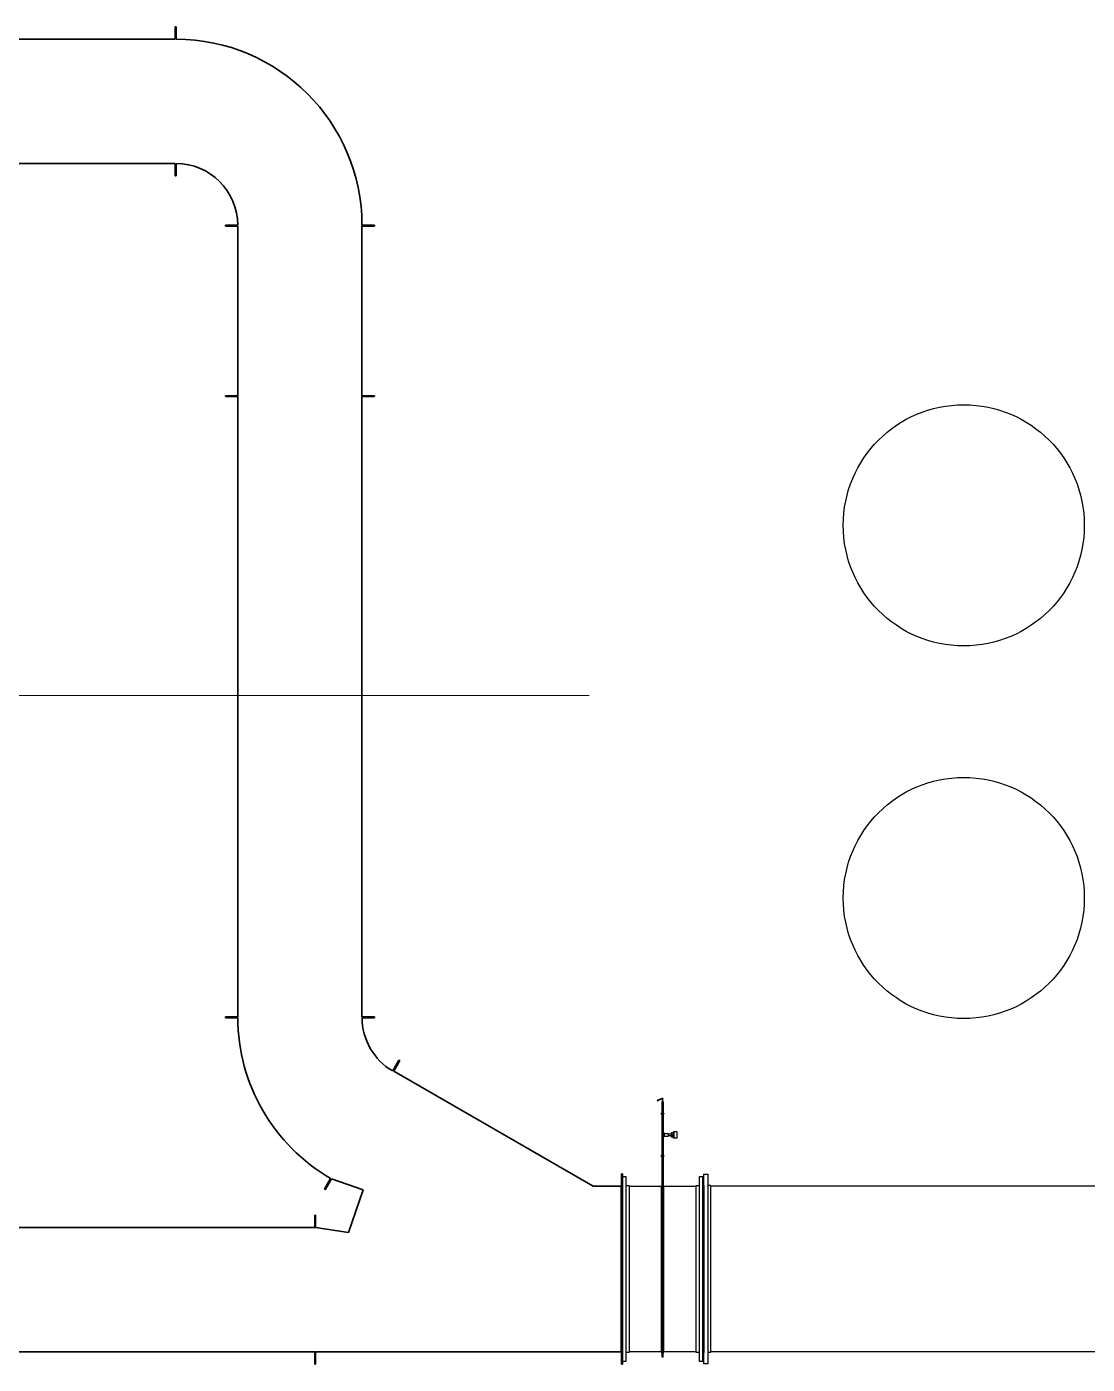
# Model space of a CAD drawing. Extents: x 28911 to 70911, y -59 to 29641.
# Drawn here: x 58914 to 61476, y 19648 to 22878 of the extents above; entities that cross this region are included whole.
import ezdxf
from ezdxf.lldxf.tags import DXFTag

# ---------------------------------------------------------------- set-up
doc = ezdxf.new("R2010")
doc.units = 0
doc.header["$LTSCALE"] = 300
doc.header["$MEASUREMENT"] = 0
doc.layers.add('20 CENTERLINE 0.05', color=6, linetype='CENTER', lineweight=9)
doc.layers.add('23 CONTINUA 0.35', color=4, linetype='Continuous', lineweight=35)
doc.layers.add('CONTORNO', color=3, linetype='Continuous')
doc.layers.add('QUOTE', color=7, linetype='Continuous')
tags = doc.linetypes.add('CENTER', pattern=[2, 1.25, -0.25, 0.25, -0.25]).pattern_tags.tags
tags[10:11] = [DXFTag(74, 4), DXFTag(75, 0), DXFTag(340, '0'), DXFTag(46, 1.0), DXFTag(50, 0.0), DXFTag(44, 0.0), DXFTag(45, 0.0)]
tags[8:9] = [DXFTag(74, 4), DXFTag(75, 0), DXFTag(340, '0'), DXFTag(46, 1.0), DXFTag(50, 0.0), DXFTag(44, 0.0), DXFTag(45, 0.0)]
tags[6:7] = [DXFTag(74, 4), DXFTag(75, 0), DXFTag(340, '0'), DXFTag(46, 1.0), DXFTag(50, 0.0), DXFTag(44, 0.0), DXFTag(45, 0.0)]
tags[4:5] = [DXFTag(74, 4), DXFTag(75, 0), DXFTag(340, '0'), DXFTag(46, 1.0), DXFTag(50, 0.0), DXFTag(44, 0.0), DXFTag(45, 0.0)]
tags = doc.linetypes.add('DOT2', pattern=[0.635, 0, -0.635]).pattern_tags.tags
tags[6:7] = [DXFTag(74, 4), DXFTag(75, 0), DXFTag(340, '0'), DXFTag(46, 1.0), DXFTag(50, 0.0), DXFTag(44, 0.0), DXFTag(45, 0.0)]
tags[4:5] = [DXFTag(74, 4), DXFTag(75, 0), DXFTag(340, '0'), DXFTag(46, 1.0), DXFTag(50, 0.0), DXFTag(44, 0.0), DXFTag(45, 0.0)]
tags = doc.linetypes.add('NASCOSTA', pattern=[0.375, 0.25, -0.125]).pattern_tags.tags
tags[6:7] = [DXFTag(74, 4), DXFTag(75, 0), DXFTag(340, '0'), DXFTag(46, 1.0), DXFTag(50, 0.0), DXFTag(44, 0.0), DXFTag(45, 0.0)]
tags[4:5] = [DXFTag(74, 4), DXFTag(75, 0), DXFTag(340, '0'), DXFTag(46, 1.0), DXFTag(50, 0.0), DXFTag(44, 0.0), DXFTag(45, 0.0)]

# ---------------------------------------------------------------- blocks, each defined once
blk = doc.blocks.new('A$Cedfd1987')
at = {"color": 253, "linetype": 'NASCOSTA'}
for centre in [(-1796, -788.6), (-896, -788.6)]:
    blk.add_circle(centre, 291.2, dxfattribs=at)
blk = doc.blocks.new('A$C15E00BD7')
at = {"ltscale": 50}
for p, q in [((-229, 1000), (-229, 990)), ((-229, 1000), (229, 1000)), ((-229, 990), (229, 990)), ((-202, 983), (-202, 990)), ((-202, 983), (202, 983)), ((-200, 983), (-200, 17)), ((200, 983), (200, 17)), ((202, 983), (202, 990)), ((229, 990), (229, 1000)), ((-229, 10), (229, 10)), ((-229, 0), (-229, 10)), ((-229, 0), (229, 0)), ((-202, 17), (-202, 10)), ((-202, 17), (202, 17)), ((202, 17), (202, 10)), ((229, 10), (229, 0))]:
    blk.add_line(p, q, dxfattribs=at)
blk = doc.blocks.new('A$C65babe7a')
at = {"layer": '23 CONTINUA 0.35', "color": 253}
for p, q in [((-1615, 0), (-1255, 0)), ((-1615, -1), (-1615, 0)), ((-1255, 0), (-1255, -1)), ((1255, 0), (1615, 0)), ((1255, -1), (1255, 0)), ((1615, 0), (1615, -1)), ((-1585, -1), (-1615, -1)), ((-1585, -500), (-1585, -1)), ((-1285, -1), (-1285, -500)), ((-1255, -1), (-1285, -1)), ((1285, -1), (1255, -1)), ((1285, -837), (1285, -1)), ((1585, -1), (1585, -837)), ((1615, -1), (1585, -1)), ((-1615, -500), (-1585, -500)), ((-1615, -502), (-1615, -500)), ((-1585, -502), (-1615, -502)), ((-1285, -500), (-1255, -500)), ((-1255, -502), (-1285, -502)), ((-1255, -500), (-1255, -502)), ((-1136, -621), (-1133.8, -621)), ((-1136, -651), (-1136, -621)), ((-1133.8, -621), (-1133.8, -651)), ((-723.8, -621), (-721.8, -621)), ((-723.8, -651), (-723.8, -621)), ((-721.8, -621), (-721.8, -651)), ((776.2, -621), (778.2, -621)), ((776.2, -651), (776.2, -621)), ((778.2, -621), (778.2, -651)), ((-1133.8, -651), (-723.8, -651)), ((-721.8, -651), (776.2, -651)), ((1255, -837), (1285, -837)), ((1255, -839), (1255, -837)), ((1285, -839), (1255, -839)), ((1296.8, -918), (1285, -839)), ((1585, -837), (1615, -837)), ((1585, -839), (1585, -1509)), ((1615, -839), (1585, -839)), ((1615, -837), (1615, -839)), ((1166.4, -875.1), (1192.4, -860.1)), ((1193.7, -862.4), (1167.2, -877.7)), ((1192.4, -860.1), (1193.7, -862.4)), ((1167.2, -877.7), (1193.5, -953.7)), ((1193.5, -953.7), (1296.8, -918)), ((-1136, -981), (-1136, -951)), ((-1133.8, -951), (-1133.8, -981)), ((-723.8, -951), (-1133.8, -951)), ((-723.8, -981), (-723.8, -951)), ((-721.8, -951), (-721.8, -981)), ((776.2, -951), (-721.8, -951)), ((776.2, -981), (776.2, -951)), ((778.2, -951), (778.2, -981)), ((-1133.8, -981), (-1136, -981)), ((-721.8, -981), (-723.8, -981)), ((778.2, -981), (776.2, -981)), ((880.3, -1040.3), (906.6, -1025.1)), ((907.6, -1027.6), (881.6, -1042.6)), ((1185, -1509), (907.6, -1027.6)), ((881.6, -1042.6), (880.3, -1040.3)), ((1185, -1528.9), (1185, -1509)), ((1585, -1509), (1585, -1529)), ((1185, -1578), (1185, -1528.9)), ((1585, -1529), (1585, -1578)), ((1585, -1529), (1585, -1529)), ((1155, -1578), (1185, -1578)), ((1155, -1580), (1155, -1578)), ((1185, -1580), (1155, -1580)), ((1585, -1578), (1615, -1578)), ((1615, -1580), (1585, -1580)), ((1615, -1578), (1615, -1580))]:
    blk.add_line(p, q, dxfattribs=at)
for centre, radius, start, end in [((-1135, -501), 450, 180.1273, 269.8727), ((-1135, -501), 150, 180.382, 269.618), ((777.2, -1101), 450, 30.1273, 89.8727), ((777.2, -1101), 150, 30.382, 89.618)]:
    blk.add_arc(centre, radius, start, end, dxfattribs=at)
blk = doc.blocks.new('A$C3D8B4218')
at = {"layer": 'CONTORNO', "color": 7, "linetype": 'Continuous'}
for p, q in [((98, 0), (98, 404)), ((99, 404), (98, 404)), ((100, 404), (99, 404)), ((99, 0), (99, 404)), ((99.6, 404), (99.6, 412)), ((100, 0), (100, 404)), ((100.2, 404), (101.2, 404)), ((100.2, 404), (100.2, 0)), ((100.6, 412), (104.1, 410.4)), ((100.6, 404), (100.6, 412)), ((104.6, 411.1), (101.1, 412.7)), ((101.2, 0), (101.2, 404)), ((102.2, 404), (101.2, 404)), ((102.2, 404), (102.2, 0)), ((104.6, 411.1), (104.1, 410.4)), ((112.7, 406.4), (104.1, 410.4)), ((104.6, 411.1), (113.2, 407.1)), ((113.2, 407.1), (112.7, 406.4)), ((97, 375.6), (97.5, 375.6)), ((97, 375.2), (97, 374.4)), ((97.5, 374), (97, 374)), ((102.2, 375.6), (103.2, 375.6)), ((102.2, 374), (103.2, 374)), ((103.2, 374.4), (103.2, 375.2)), ((65.5, 332), (65.5, 324)), ((73, 332.4), (66, 332.4)), ((73.5, 332), (73.5, 324)), ((78, 330), (74, 330)), ((78.5, 329.6), (78.5, 324)), ((86.5, 326.4), (78.5, 326.4)), ((96.5, 327.6), (86.5, 327.6)), ((86.5, 327.6), (86.5, 320.4)), ((98, 328.8), (96.5, 328.8)), ((96.5, 328.8), (96.5, 319.2)), ((66, 315.6), (73, 315.6)), ((74, 318), (78, 318)), ((78.5, 321.6), (86.5, 321.6)), ((86.5, 320.4), (96.5, 320.4)), ((96.5, 319.2), (98, 319.2)), ((97.5, 274), (97, 274)), ((97, 272.8), (97, 273.6)), ((97.5, 272.4), (97, 272.4)), ((102.2, 274), (103.2, 274)), ((102.2, 272.4), (103.2, 272.4)), ((103.2, 272.8), (103.2, 273.6)), ((1, 202), (0, 202)), ((0, 0), (0, 202)), ((11, 223.2), (3, 223.2)), ((11, 0), (11, 223.2)), ((19, 202), (11, 202)), ((19, 0), (19, 202)), ((97.5, 200), (19, 200)), ((181.2, 200), (102.7, 200)), ((189.2, 202), (181.2, 202)), ((181.2, 202), (181.2, -202)), ((197.2, 223.2), (189.2, 223.2)), ((189.2, 223.2), (189.2, -223.2)), ((200.2, 202), (199.2, 202)), ((200.2, 0), (200.2, 202)), ((0, -202), (0, 0)), ((11, -223.2), (11, 0)), ((19, -202), (19, 0)), ((200.2, -202), (200.2, 0)), ((99.6, -85.8), (100, -85.8)), ((100.2, -85.8), (100.6, -85.8)), ((0, -202), (1, -202)), ((3, -223.2), (11, -223.2)), ((11, -202), (19, -202)), ((19, -200), (97.5, -200)), ((98, -203.2), (99, -203.2)), ((99, -212.8), (100, -212.8)), ((100, -193.9), (99.6, -193.9)), ((100.2, -200.8), (100, -200.8)), ((100.6, -193.9), (100.2, -193.9)), ((100.2, -212.8), (101.2, -212.8)), ((101.2, -203.2), (102.2, -203.2)), ((102.7, -200), (181.2, -200)), ((181.2, -202), (189.2, -202)), ((189.2, -223.2), (197.2, -223.2)), ((199.2, -202), (200.2, -202))]:
    blk.add_line(p, q, dxfattribs=at)
at = {"layer": 'CONTORNO', "color": 7, "linetype": 'DOT2'}
for p, q in [((97.5, 375.2), (97, 375.2)), ((97.5, 374.4), (97, 374.4)), ((97.5, 375.2), (97.5, 374.4)), ((102.2, 375.2), (103.2, 375.2)), ((103.2, 374.4), (102.2, 374.4)), ((66, 332.4), (66, 315.6)), ((73, 332.4), (73, 315.6)), ((74, 330), (74, 318)), ((78, 330), (78, 318)), ((97.5, 273.6), (97, 273.6)), ((97, 272.8), (97.5, 272.8)), ((97.5, 273.6), (97.5, 272.8)), ((102.2, 273.6), (103.2, 273.6)), ((103.2, 272.8), (102.2, 272.8)), ((3, 0), (3, 223.2)), ((97.5, 0), (97.5, 200)), ((102.7, 0), (102.7, 200)), ((197.2, 223.2), (197.2, -223.2)), ((3, -223.2), (3, 0)), ((97.5, -200), (97.5, 0)), ((98, 0), (99, 0)), ((99, 0), (100, 0)), ((101.2, 0), (100.2, 0)), ((102.2, 0), (101.2, 0)), ((102.7, -200), (102.7, 0)), ((100, -40.8), (100.2, -40.8))]:
    blk.add_line(p, q, dxfattribs=at)
at = {"layer": 'CONTORNO', "color": 7, "linetype": 'Continuous'}
for points, knots in [([(101.1, 412.7), (101, 412.8), (100.8, 412.8), (100.5, 412.8), (100.3, 412.8), (99.9, 412.6), (99.8, 412.5), (99.6, 412.2), (99.6, 412.1), (99.6, 412)], [0, 0, 0, 0, 0.25, 0.25, 0.5, 0.5, 0.75, 0.75, 1, 1, 1, 1]), ([(97, 375.2), (97, 375.2), (97, 375.3), (97, 375.4), (97, 375.4), (97, 375.5), (97, 375.6), (97, 375.6), (97, 375.6), (97, 375.6)], [0, 0, 0, 0, 0.25, 0.25, 0.5, 0.5, 0.75, 0.75, 1, 1, 1, 1]), ([(97, 374), (97, 374), (97, 374), (97, 374), (97, 374.1), (97, 374.2), (97, 374.2), (97, 374.3), (97, 374.4), (97, 374.4)], [0, 0, 0, 0, 0.25, 0.25, 0.5, 0.5, 0.75, 0.75, 1, 1, 1, 1]), ([(98, 376), (98, 376), (98, 375.9), (97.9, 375.8), (97.9, 375.8), (97.8, 375.7), (97.7, 375.6), (97.6, 375.6), (97.6, 375.6), (97.5, 375.6)], [0, 0, 0, 0, 0.25, 0.25, 0.5, 0.5, 0.75, 0.75, 1, 1, 1, 1]), ([(98, 373.6), (98, 373.6), (98, 373.7), (97.9, 373.8), (97.9, 373.8), (97.8, 373.9), (97.7, 374), (97.6, 374), (97.6, 374), (97.5, 374)], [0, 0, 0, 0, 0.25, 0.25, 0.5, 0.5, 0.75, 0.75, 1, 1, 1, 1]), ([(103.2, 375.6), (103.2, 375.6), (103.2, 375.6), (103.2, 375.6), (103.2, 375.5), (103.2, 375.4), (103.2, 375.4), (103.2, 375.3), (103.2, 375.2), (103.2, 375.2)], [0, 0, 0, 0, 0.25, 0.25, 0.5, 0.5, 0.75, 0.75, 1, 1, 1, 1]), ([(103.2, 374.4), (103.2, 374.4), (103.2, 374.3), (103.2, 374.2), (103.2, 374.2), (103.2, 374.1), (103.2, 374), (103.2, 374), (103.2, 374), (103.2, 374)], [0, 0, 0, 0, 0.25, 0.25, 0.5, 0.5, 0.75, 0.75, 1, 1, 1, 1]), ([(66, 332.4), (66, 332.4), (66, 332.4), (65.8, 332.4), (65.7, 332.3), (65.6, 332.2), (65.5, 332.1), (65.5, 332), (65.5, 332)], [0, 0, 0, 0, 0.007731, 0.205853, 0.448143, 0.719661, 0.859883, 1, 1, 1, 1]), ([(73.5, 332), (73.5, 332), (73.5, 332.1), (73.4, 332.2), (73.3, 332.3), (73.2, 332.4), (73.1, 332.4), (73, 332.4)], [0, 0, 0, 0, 0.142317, 0.284742, 0.560524, 0.806619, 1, 1, 1, 1]), ([(74, 330), (74, 330), (73.8, 330), (73.7, 330.1), (73.6, 330.2), (73.5, 330.3), (73.5, 330.4), (73.5, 330.4)], [0, 0, 0, 0, 0.199665, 0.443843, 0.717477, 0.858791, 1, 1, 1, 1]), ([(73.5, 316), (73.5, 316), (73.5, 316), (73.5, 316), (73.5, 316), (73.5, 316.1), (73.5, 316.1), (73.5, 316.2), (73.5, 316.2), (73.5, 316.3), (73.5, 316.4), (73.5, 316.5), (73.5, 316.8), (73.5, 317.3), (73.5, 318.3), (73.5, 319.5), (73.5, 320.6), (73.5, 321.4), (73.5, 321.9), (73.5, 322.4), (73.5, 323), (73.5, 323.5), (73.5, 323.8), (73.5, 324)], [0, 0, 0, 0, 0.022952, 0.045775, 0.068499, 0.091151, 0.113762, 0.13636, 0.158977, 0.18164, 0.204379, 0.227224, 0.250202, 0.375068, 0.500014, 0.62488, 0.749826, 0.791835, 0.833477, 0.874933, 0.916385, 0.958014, 1, 1, 1, 1]), ([(78.5, 329.6), (78.5, 329.6), (78.5, 329.7), (78.4, 329.8), (78.3, 329.9), (78.2, 330), (78, 330), (78, 330)], [0, 0, 0, 0, 0.141999, 0.284104, 0.559269, 0.804813, 1, 1, 1, 1]), ([(78.5, 318.4), (78.5, 318.4), (78.5, 318.4), (78.5, 318.4), (78.5, 318.4), (78.5, 318.5), (78.5, 318.5), (78.5, 318.6), (78.5, 318.7), (78.5, 318.7), (78.5, 318.9), (78.5, 319.3), (78.5, 320), (78.5, 320.9), (78.5, 321.6), (78.5, 322.3), (78.5, 322.7), (78.5, 323.1), (78.5, 323.6), (78.5, 323.9), (78.5, 324)], [0, 0, 0, 0, 0.028027, 0.055873, 0.083591, 0.111233, 0.138855, 0.166509, 0.194249, 0.222129, 0.250202, 0.375053, 0.50002, 0.624872, 0.749838, 0.800202, 0.850088, 0.899806, 0.949673, 1, 1, 1, 1]), ([(65.5, 316), (65.5, 316), (65.5, 315.9), (65.6, 315.8), (65.7, 315.7), (65.8, 315.6), (66, 315.6), (66, 315.6), (66, 315.6)], [0, 0, 0, 0, 0.138504, 0.277112, 0.545505, 0.785007, 0.980848, 1, 1, 1, 1]), ([(73, 315.6), (73.1, 315.6), (73.2, 315.6), (73.3, 315.7), (73.4, 315.8), (73.5, 315.9), (73.5, 316), (73.5, 316)], [0, 0, 0, 0, 0.183727, 0.432767, 0.71185, 0.855979, 1, 1, 1, 1]), ([(73.5, 317.6), (73.5, 317.6), (73.5, 317.7), (73.6, 317.8), (73.7, 317.9), (73.8, 318), (74, 318), (74, 318)], [0, 0, 0, 0, 0.141209, 0.282523, 0.556157, 0.800335, 1, 1, 1, 1]), ([(78, 318), (78.1, 318), (78.2, 318), (78.3, 318.1), (78.4, 318.2), (78.5, 318.3), (78.5, 318.4), (78.5, 318.4)], [0, 0, 0, 0, 0.188345, 0.435977, 0.713481, 0.856794, 1, 1, 1, 1]), ([(97, 273.6), (97, 273.6), (97, 273.7), (97, 273.8), (97, 273.8), (97, 273.9), (97, 274), (97, 274), (97, 274), (97, 274)], [0, 0, 0, 0, 0.25, 0.25, 0.5, 0.5, 0.75, 0.75, 1, 1, 1, 1]), ([(97, 272.4), (97, 272.4), (97, 272.4), (97, 272.4), (97, 272.5), (97, 272.6), (97, 272.6), (97, 272.7), (97, 272.8), (97, 272.8)], [0, 0, 0, 0, 0.25, 0.25, 0.5, 0.5, 0.75, 0.75, 1, 1, 1, 1]), ([(98, 274.4), (98, 274.4), (98, 274.3), (97.9, 274.2), (97.9, 274.2), (97.8, 274.1), (97.7, 274), (97.6, 274), (97.6, 274), (97.5, 274)], [0, 0, 0, 0, 0.25, 0.25, 0.5, 0.5, 0.75, 0.75, 1, 1, 1, 1]), ([(98, 272), (98, 272), (98, 272.1), (97.9, 272.2), (97.9, 272.2), (97.8, 272.3), (97.7, 272.4), (97.6, 272.4), (97.6, 272.4), (97.5, 272.4)], [0, 0, 0, 0, 0.25, 0.25, 0.5, 0.5, 0.75, 0.75, 1, 1, 1, 1]), ([(103.2, 274), (103.2, 274), (103.2, 274), (103.2, 274), (103.2, 273.9), (103.2, 273.8), (103.2, 273.8), (103.2, 273.7), (103.2, 273.6), (103.2, 273.6)], [0, 0, 0, 0, 0.25, 0.25, 0.5, 0.5, 0.75, 0.75, 1, 1, 1, 1]), ([(103.2, 272.8), (103.2, 272.8), (103.2, 272.7), (103.2, 272.6), (103.2, 272.6), (103.2, 272.5), (103.2, 272.4), (103.2, 272.4), (103.2, 272.4), (103.2, 272.4)], [0, 0, 0, 0, 0.25, 0.25, 0.5, 0.5, 0.75, 0.75, 1, 1, 1, 1]), ([(3, 223.2), (3, 223.2), (2.8, 223.2), (2.4, 223.1), (1.8, 222.9), (1.3, 222.5), (1, 222), (1, 221.7), (1, 221.6)], [0, 0, 0, 0, 0.0034584, 0.2024334, 0.4457666, 0.7184537, 0.8592797, 1, 1, 1, 1]), ([(1, 221.6), (1, 221.6), (1, 221.6), (1, 221.6), (1, 221.6), (1, 221.5), (1, 221.5), (1, 221.4), (1, 221.4), (1, 221.3), (1, 221.2), (1, 221.1), (1, 221), (1, 220.9), (1, 220.7), (1, 220.6), (1, 220.5), (1, 220.3), (1, 220.1), (1, 220), (1, 219.8), (1, 219.6), (1, 219.4), (1, 219.2), (1, 218.9), (1, 218.7), (1, 218.4), (1, 218.2), (1, 217.9), (1, 217.6), (1, 216.7), (1, 215), (1, 212.1), (1, 208.7), (1, 204.8), (1, 200.4), (1, 195.5), (1, 190.2), (1, 182.4), (1, 171.6), (1, 156.9), (1, 140.8), (1, 123.3), (1, 104.6), (1, 84.9), (1, 64.4), (1, 43.3), (1, 21.8), (1, 0), (1, -21.8), (1, -43.3), (1, -64.4), (1, -84.9), (1, -104.6), (1, -123.3), (1, -140.8), (1, -156.9), (1, -171.6), (1, -182.4), (1, -190.2), (1, -195.5), (1, -200.4), (1, -204.8), (1, -208.7), (1, -212.1), (1, -215), (1, -216.8), (1, -217.9), (1, -218.4), (1, -218.9), (1, -219.3), (1, -219.7), (1, -220.1), (1, -220.4), (1, -220.7), (1, -220.9), (1, -221.1), (1, -221.3), (1, -221.4), (1, -221.5), (1, -221.6), (1, -221.6), (1, -221.6)], [0, 0, 0, 0, 0.002162, 0.004323, 0.006482, 0.00864, 0.010797, 0.012954, 0.015109, 0.017264, 0.019418, 0.021571, 0.023725, 0.025877, 0.02803, 0.030182, 0.032334, 0.034487, 0.036639, 0.038792, 0.040945, 0.043099, 0.045253, 0.047407, 0.049563, 0.051719, 0.053877, 0.056035, 0.058194, 0.060355, 0.062517, 0.078164, 0.093772, 0.109381, 0.125028, 0.140675, 0.156283, 0.171892, 0.187539, 0.218785, 0.250031, 0.281277, 0.312524, 0.343769, 0.375016, 0.406262, 0.437508, 0.468754, 0.5, 0.531246, 0.562492, 0.593738, 0.624985, 0.65623, 0.687477, 0.718722, 0.749969, 0.781214, 0.812461, 0.828107, 0.843716, 0.859325, 0.874972, 0.890618, 0.906227, 0.921836, 0.937483, 0.941662, 0.945835, 0.950005, 0.954172, 0.958336, 0.962499, 0.96666, 0.970821, 0.974983, 0.979145, 0.98331, 0.987477, 0.991647, 0.995821, 1, 1, 1, 1]), ([(98, 200.4), (98, 200.4), (98, 200.3), (97.9, 200.2), (97.8, 200.1), (97.7, 200), (97.5, 200), (97.5, 200)], [0, 0, 0, 0, 0.1412087, 0.2825233, 0.5561568, 0.8003345, 1, 1, 1, 1]), ([(102.7, 200), (102.7, 200), (102.5, 200), (102.4, 200.1), (102.3, 200.2), (102.2, 200.3), (102.2, 200.4), (102.2, 200.4)], [0, 0, 0, 0, 0.199665, 0.443843, 0.717477, 0.858791, 1, 1, 1, 1]), ([(199.2, 221.6), (199.2, 221.7), (199.2, 222), (198.9, 222.5), (198.4, 222.9), (197.8, 223.2), (197.4, 223.2), (197.2, 223.2)], [0, 0, 0, 0, 0.1412087, 0.2825233, 0.5561568, 0.8003345, 1, 1, 1, 1]), ([(199.2, -221.6), (199.2, -221.6), (199.2, -221.6), (199.2, -221.6), (199.2, -221.6), (199.2, -221.5), (199.2, -221.5), (199.2, -221.4), (199.2, -221.4), (199.2, -221.3), (199.2, -221.2), (199.2, -221.1), (199.2, -221), (199.2, -220.9), (199.2, -220.7), (199.2, -220.6), (199.2, -220.5), (199.2, -220.3), (199.2, -220.1), (199.2, -220), (199.2, -219.8), (199.2, -219.6), (199.2, -219.4), (199.2, -219.2), (199.2, -218.9), (199.2, -218.7), (199.2, -218.4), (199.2, -218.2), (199.2, -217.9), (199.2, -217.6), (199.2, -216.7), (199.2, -215), (199.2, -212.1), (199.2, -208.7), (199.2, -204.8), (199.2, -200.4), (199.2, -195.5), (199.2, -190.2), (199.2, -182.4), (199.2, -171.6), (199.2, -156.9), (199.2, -140.8), (199.2, -123.3), (199.2, -104.6), (199.2, -84.9), (199.2, -64.4), (199.2, -43.3), (199.2, -21.8), (199.2, 0), (199.2, 21.8), (199.2, 43.3), (199.2, 64.4), (199.2, 84.9), (199.2, 104.6), (199.2, 123.3), (199.2, 140.8), (199.2, 156.9), (199.2, 171.6), (199.2, 182.4), (199.2, 190.2), (199.2, 195.5), (199.2, 200.4), (199.2, 204.8), (199.2, 208.7), (199.2, 212.1), (199.2, 215), (199.2, 216.8), (199.2, 217.9), (199.2, 218.4), (199.2, 218.9), (199.2, 219.3), (199.2, 219.7), (199.2, 220.1), (199.2, 220.4), (199.2, 220.7), (199.2, 220.9), (199.2, 221.1), (199.2, 221.3), (199.2, 221.4), (199.2, 221.5), (199.2, 221.6), (199.2, 221.6), (199.2, 221.6)], [0, 0, 0, 0, 0.002162, 0.004323, 0.006482, 0.00864, 0.010797, 0.012954, 0.015109, 0.017264, 0.019418, 0.021571, 0.023725, 0.025877, 0.02803, 0.030182, 0.032334, 0.034487, 0.036639, 0.038792, 0.040945, 0.043099, 0.045253, 0.047407, 0.049563, 0.051719, 0.053877, 0.056035, 0.058194, 0.060355, 0.062517, 0.078164, 0.093772, 0.109381, 0.125028, 0.140675, 0.156283, 0.171892, 0.187539, 0.218785, 0.250031, 0.281277, 0.312524, 0.343769, 0.375016, 0.406262, 0.437508, 0.468754, 0.5, 0.531246, 0.562492, 0.593738, 0.624985, 0.65623, 0.687477, 0.718722, 0.749969, 0.781214, 0.812461, 0.828107, 0.843716, 0.859325, 0.874972, 0.890618, 0.906227, 0.921836, 0.937483, 0.941662, 0.945836, 0.950006, 0.954172, 0.958337, 0.962499, 0.966661, 0.970822, 0.974983, 0.979146, 0.98331, 0.987477, 0.991647, 0.995821, 1, 1, 1, 1]), ([(98, -203.2), (98, -203.2), (98, -202.7), (98, -200.6), (98, -199), (98, -194.9), (98, -192.4), (98, -186.4), (98, -183), (98, -175.5), (98, -171.4), (98, -162.7), (98, -158), (98, -148.2), (98, -143.1), (98, -132.7), (98, -127.3), (98, -116.5), (98, -111), (98, -100), (98, -94.5), (98, -83.6), (98, -78.1), (98, -67.4), (98, -62.1), (98, -51.7), (98, -46.6), (98, -36.6), (98, -31.7), (98, -22.2), (98, -17.6), (98, -8.6), (98, -4.2), (98, 0)], [0, 0, 0, 0, 0.0625, 0.0625, 0.125, 0.125, 0.1875, 0.1875, 0.25, 0.25, 0.3125, 0.3125, 0.375, 0.375, 0.4375, 0.4375, 0.5, 0.5, 0.5625, 0.5625, 0.625, 0.625, 0.6875, 0.6875, 0.75, 0.75, 0.8125, 0.8125, 0.875, 0.875, 0.9375, 0.9375, 1, 1, 1, 1]), ([(99, -212.8), (99, -212.8), (99, -212.2), (99, -210), (99, -208.4), (99, -204.1), (99, -201.4), (99, -195.2), (99, -191.7), (99, -183.8), (99, -179.5), (99, -170.3), (99, -165.4), (99, -155.2), (99, -149.9), (99, -139), (99, -133.4), (99, -122), (99, -116.3), (99, -104.7), (99, -99), (99, -87.5), (99, -81.8), (99, -70.6), (99, -65), (99, -54.1), (99, -48.8), (99, -38.3), (99, -33.2), (99, -23.3), (99, -18.4), (99, -9), (99, -4.4), (99, 0)], [0, 0, 0, 0, 0.0625, 0.0625, 0.125, 0.125, 0.1875, 0.1875, 0.25, 0.25, 0.3125, 0.3125, 0.375, 0.375, 0.4375, 0.4375, 0.5, 0.5, 0.5625, 0.5625, 0.625, 0.625, 0.6875, 0.6875, 0.75, 0.75, 0.8125, 0.8125, 0.875, 0.875, 0.9375, 0.9375, 1, 1, 1, 1]), ([(100, -85.8), (100, -79.1), (100, -72.2), (100, -58.2), (100, -51), (100, -36.6), (100, -29.3), (100, -14.6), (100, -7.3), (100, 0)], [0, 0, 0, 0, 0.25, 0.25, 0.5, 0.5, 0.75, 0.75, 1, 1, 1, 1]), ([(100.2, -85.8), (100.2, -79.1), (100.2, -72.2), (100.2, -58.2), (100.2, -51), (100.2, -36.6), (100.2, -29.3), (100.2, -14.6), (100.2, -7.3), (100.2, 0)], [0, 0, 0, 0, 0.25, 0.25, 0.5, 0.5, 0.75, 0.75, 1, 1, 1, 1]), ([(101.2, -212.8), (101.2, -212.8), (101.2, -212.2), (101.2, -210), (101.2, -208.4), (101.2, -204.1), (101.2, -201.4), (101.2, -195.2), (101.2, -191.7), (101.2, -183.8), (101.2, -179.5), (101.2, -170.3), (101.2, -165.4), (101.2, -155.2), (101.2, -149.9), (101.2, -139), (101.2, -133.4), (101.2, -122), (101.2, -116.3), (101.2, -104.7), (101.2, -99), (101.2, -87.5), (101.2, -81.8), (101.2, -70.6), (101.2, -65), (101.2, -54.1), (101.2, -48.8), (101.2, -38.3), (101.2, -33.2), (101.2, -23.3), (101.2, -18.4), (101.2, -9), (101.2, -4.4), (101.2, 0)], [0, 0, 0, 0, 0.0625, 0.0625, 0.125, 0.125, 0.1875, 0.1875, 0.25, 0.25, 0.3125, 0.3125, 0.375, 0.375, 0.4375, 0.4375, 0.5, 0.5, 0.5625, 0.5625, 0.625, 0.625, 0.6875, 0.6875, 0.75, 0.75, 0.8125, 0.8125, 0.875, 0.875, 0.9375, 0.9375, 1, 1, 1, 1]), ([(102.2, -203.2), (102.2, -203.2), (102.2, -202.7), (102.2, -200.6), (102.2, -199), (102.2, -194.9), (102.2, -192.4), (102.2, -186.4), (102.2, -183), (102.2, -175.5), (102.2, -171.4), (102.2, -162.7), (102.2, -158), (102.2, -148.2), (102.2, -143.1), (102.2, -132.7), (102.2, -127.3), (102.2, -116.5), (102.2, -111), (102.2, -100), (102.2, -94.5), (102.2, -83.6), (102.2, -78.1), (102.2, -67.4), (102.2, -62.1), (102.2, -51.7), (102.2, -46.6), (102.2, -36.6), (102.2, -31.7), (102.2, -22.2), (102.2, -17.6), (102.2, -8.6), (102.2, -4.2), (102.2, 0)], [0, 0, 0, 0, 0.0625, 0.0625, 0.125, 0.125, 0.1875, 0.1875, 0.25, 0.25, 0.3125, 0.3125, 0.375, 0.375, 0.4375, 0.4375, 0.5, 0.5, 0.5625, 0.5625, 0.625, 0.625, 0.6875, 0.6875, 0.75, 0.75, 0.8125, 0.8125, 0.875, 0.875, 0.9375, 0.9375, 1, 1, 1, 1]), ([(99.6, -193.9), (99.6, -192.1), (99.6, -189.8), (99.6, -184.6), (99.6, -181.6), (99.6, -174.7), (99.6, -171), (99.6, -162.7), (99.6, -158.2), (99.6, -148.6), (99.6, -143.5), (99.6, -132.8), (99.6, -127.3), (99.6, -115.8), (99.6, -109.9), (99.6, -97.9), (99.6, -91.9), (99.6, -85.8)], [0, 0, 0, 0, 0.125, 0.125, 0.25, 0.25, 0.375, 0.375, 0.5, 0.5, 0.625, 0.625, 0.75, 0.75, 0.875, 0.875, 1, 1, 1, 1]), ([(100.6, -193.9), (100.6, -192.1), (100.6, -189.8), (100.6, -184.6), (100.6, -181.6), (100.6, -174.7), (100.6, -171), (100.6, -162.7), (100.6, -158.2), (100.6, -148.6), (100.6, -143.5), (100.6, -132.8), (100.6, -127.3), (100.6, -115.8), (100.6, -109.9), (100.6, -97.9), (100.6, -91.9), (100.6, -85.8)], [0, 0, 0, 0, 0.125, 0.125, 0.25, 0.25, 0.375, 0.375, 0.5, 0.5, 0.625, 0.625, 0.75, 0.75, 0.875, 0.875, 1, 1, 1, 1]), ([(1, -221.6), (1, -221.7), (1, -222), (1.3, -222.5), (1.8, -222.9), (2.4, -223.1), (2.8, -223.2), (3, -223.2), (3, -223.2)], [0, 0, 0, 0, 0.140334, 0.280773, 0.552712, 0.795377, 0.993805, 1, 1, 1, 1]), ([(97.5, -200), (97.5, -200), (97.7, -200), (97.8, -200.1), (97.9, -200.2), (98, -200.3), (98, -200.4), (98, -200.4)], [0, 0, 0, 0, 0.1996655, 0.4438432, 0.7174767, 0.8587913, 1, 1, 1, 1]), ([(100, -212.6), (100, -212.6), (100, -212.7), (100, -211.2), (100, -208.7), (100, -204.8), (100, -200), (100, -195.9), (100, -193.9)], [0, 0, 0, 0, 0.12181, 0.300122, 0.477577, 0.653683, 0.827971, 1, 1, 1, 1]), ([(100.2, -193.9), (100.2, -196.1), (100.2, -200.4), (100.2, -205.4), (100.2, -209.3), (100.2, -211.7), (100.2, -212.8), (100.2, -212.7), (100.2, -212.6)], [0, 0, 0, 0, 0.182534, 0.367579, 0.554608, 0.743053, 0.932325, 1, 1, 1, 1]), ([(102.2, -200.4), (102.2, -200.4), (102.2, -200.3), (102.3, -200.2), (102.4, -200.1), (102.5, -200), (102.7, -200), (102.7, -200)], [0, 0, 0, 0, 0.141209, 0.282523, 0.556157, 0.800335, 1, 1, 1, 1]), ([(197.2, -223.2), (197.2, -223.2), (197.4, -223.2), (197.8, -223.1), (198.4, -222.9), (198.9, -222.5), (199.2, -222), (199.2, -221.7), (199.2, -221.6)], [0, 0, 0, 0, 0.0055228, 0.2040856, 0.4469148, 0.719037, 0.8595712, 1, 1, 1, 1])]:
    blk.add_open_spline(points, degree=3, knots=knots, dxfattribs=at)
at = {"layer": 'CONTORNO', "color": 7, "linetype": 'DOT2'}
for points in [[(97.5, 375.6), (97.5, 375.6), (97.5, 375.6), (97.5, 375.6), (97.5, 375.5), (97.5, 375.4), (97.5, 375.4), (97.5, 375.3), (97.5, 375.2), (97.5, 375.2)], [(98, 375.2), (98, 375.2), (98, 375.2), (97.9, 375.2), (97.9, 375.2), (97.8, 375.2), (97.7, 375.2), (97.6, 375.2), (97.6, 375.2), (97.5, 375.2)], [(97.5, 374.4), (97.6, 374.4), (97.6, 374.4), (97.7, 374.4), (97.8, 374.4), (97.9, 374.4), (97.9, 374.4), (98, 374.4), (98, 374.4), (98, 374.4)], [(97.5, 374), (97.5, 374), (97.5, 374), (97.5, 374), (97.5, 374.1), (97.5, 374.2), (97.5, 374.2), (97.5, 374.3), (97.5, 374.4), (97.5, 374.4)], [(97.5, 274), (97.5, 274), (97.5, 274), (97.5, 274), (97.5, 273.9), (97.5, 273.8), (97.5, 273.8), (97.5, 273.7), (97.5, 273.6), (97.5, 273.6)], [(98, 273.6), (98, 273.6), (98, 273.6), (97.9, 273.6), (97.9, 273.6), (97.8, 273.6), (97.7, 273.6), (97.6, 273.6), (97.6, 273.6), (97.5, 273.6)], [(98, 272.8), (98, 272.8), (98, 272.8), (97.9, 272.8), (97.9, 272.8), (97.8, 272.8), (97.7, 272.8), (97.6, 272.8), (97.6, 272.8), (97.5, 272.8)], [(97.5, 272.4), (97.5, 272.4), (97.5, 272.4), (97.5, 272.4), (97.5, 272.5), (97.5, 272.6), (97.5, 272.6), (97.5, 272.7), (97.5, 272.8), (97.5, 272.8)]]:
    blk.add_open_spline(points, degree=3, knots=[0, 0, 0, 0, 0.25, 0.25, 0.5, 0.5, 0.75, 0.75, 1, 1, 1, 1], dxfattribs=at)

msp = doc.modelspace()

# ---------------------------------------------------------------- linework, layer by layer
at = {"layer": '20 CENTERLINE 0.05'}
msp.add_line((42272.732, 21262.689), (60272.732, 21262.689), dxfattribs=at)

# ---------------------------------------------------------------- block references
at = {"color": 1, "rotation": 270}
msp.add_blockref('A$Cedfd1987', (61965.933, 19877.689), dxfattribs=at)
at = {"ltscale": 50, "rotation": 270}
msp.add_blockref('A$C15E00BD7', (60548.932, 19877.689), dxfattribs=at)
at = {"layer": '23 CONTINUA 0.35', "xscale": -1, "rotation": 90}
msp.add_blockref('A$C65babe7a', (58772.732, 21262.689), dxfattribs=at)
at = {"layer": 'QUOTE', "xscale": -1}
msp.add_blockref('A$C3D8B4218', (60549.932, 19877.689), dxfattribs=at)

doc.saveas('drawing.dxf')
